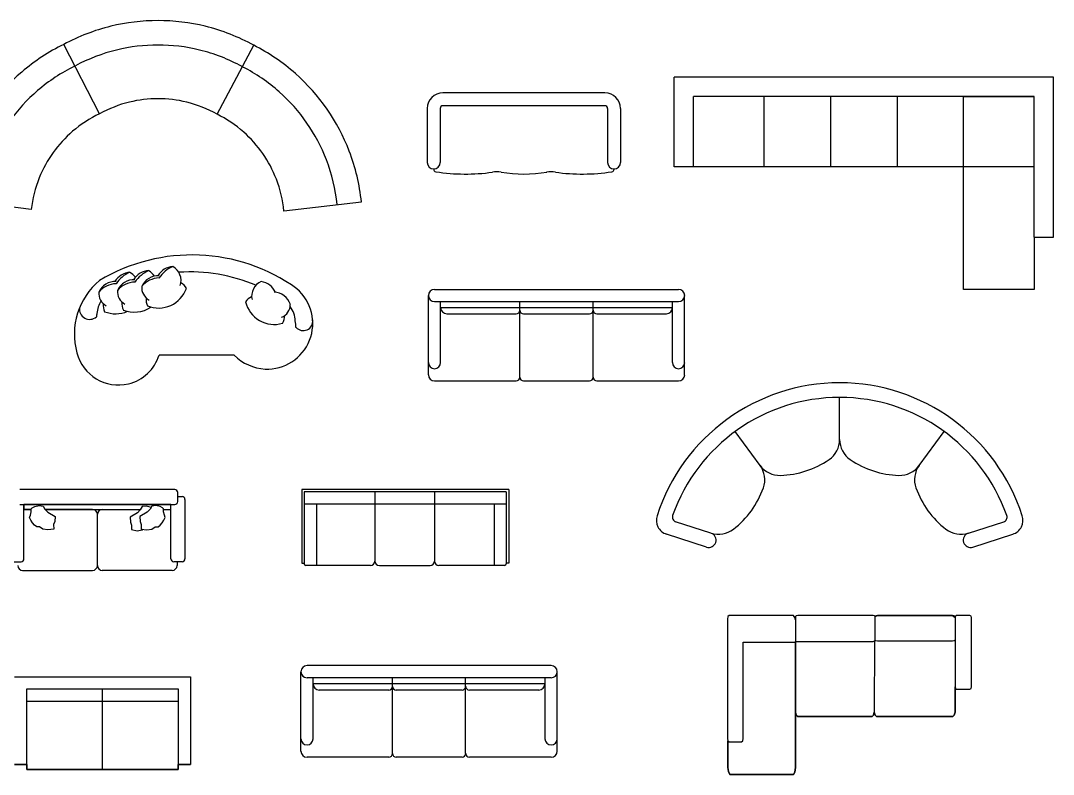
# Model space of a CAD drawing. Header units: inches. Extents: x -11553 to 7407, y 14270 to 31521.
# Drawn here: x -3337 to 7241, y 23779 to 31502 of the extents above; entities that cross this region are included whole.
import ezdxf

# ---------------------------------------------------------------- set-up
doc = ezdxf.new("R2010")
doc.units = ezdxf.units.IN
doc.header["$MEASUREMENT"] = 0
doc.layers.add('freecads.com', color=7, linetype='Continuous')

# ---------------------------------------------------------------- blocks, each defined once
blk = doc.blocks.new('A$C1369343D')
at = {"layer": 'freecads.com'}
for p, q in [((8621, 13041), (8256, 13753)), ((8621, 13041), (8256, 13753)), ((9826, 13038), (10203, 13744)), ((9826, 13038), (10203, 13743)), ((18392, 13417), (14508, 13417)), ((14508, 12498), (14508, 13417)), ((18392, 11778), (18392, 13417)), ((13799, 13256), (12138, 13256)), ((13799, 13123), (12138, 13123)), ((18194, 13219), (14706, 13219)), ((14706, 12498), (14706, 13219)), ((15427, 13219), (15427, 12498)), ((16109, 13219), (16109, 12498)), ((16791, 13219), (16791, 12498)), ((17473, 13175), (17473, 13219)), ((17473, 13219), (18194, 13219)), ((17473, 11241), (17473, 13175)), ((18194, 11778), (18194, 13219)), ((11979, 13097), (11979, 12543)), ((12111, 13097), (12111, 12543)), ((13826, 13097), (13826, 12543)), ((13959, 13097), (13959, 12543)), ((18194, 12499), (14508, 12498)), ((12045, 12477), (12045, 12473)), ((13892, 12477), (13892, 12473)), ((13892, 12477), (13892, 12473)), ((7923, 12060), (7129, 12165)), ((10510, 12046), (11304, 12138)), ((12053, 11242), (14553, 11242)), ((18194, 11241), (17473, 11241)), ((11990, 10492), (11990, 11180)), ((12053, 11117), (14553, 11117)), ((12115, 10492), (12115, 11117)), ((12928, 10342), (12928, 11117)), ((13678, 10342), (13678, 11117)), ((14490, 10492), (14490, 11117)), ((14615, 10492), (14615, 11180)), ((12115, 11055), (14490, 11055)), ((12178, 10992), (12890, 10992)), ((12965, 10992), (13640, 10992)), ((13715, 10992), (14428, 10992)), ((9233, 10570), (10002, 10570)), ((11990, 10367), (11990, 10492)), ((14615, 10367), (14615, 10492)), ((12053, 10305), (12890, 10305)), ((12965, 10305), (13640, 10305)), ((13715, 10305), (14553, 10305)), ((16203, 9704), (16203, 10135)), ((15388, 9439), (15134, 9787)), ((17018, 9439), (17272, 9787)), ((12813, 9193), (10693, 9193)), ((10693, 9193), (10693, 8438)), ((12813, 9193), (10693, 9193)), ((10693, 9193), (10693, 8438)), ((12788, 9168), (10718, 9168)), ((10718, 9168), (10718, 8431)), ((12788, 9168), (10718, 9168)), ((10718, 9168), (10718, 8431)), ((11443, 9168), (11443, 8459)), ((11443, 9168), (11443, 8459)), ((12053, 9168), (12053, 8459)), ((12053, 9168), (12053, 8459)), ((12788, 9168), (12788, 8431)), ((12788, 9168), (12788, 8431)), ((12813, 9193), (12813, 8438)), ((12813, 9193), (12813, 8438)), ((12788, 9043), (10718, 9043)), ((12788, 9043), (10718, 9043)), ((10843, 9043), (10843, 8413)), ((10843, 9043), (10843, 8413)), ((12663, 9043), (12663, 8413)), ((12663, 9043), (12663, 8413)), ((14333, 8923), (14332, 8923)), ((14885, 8745), (14523, 8862)), ((17521, 8745), (17883, 8862)), ((14839, 8602), (14429, 8734)), ((17567, 8602), (17977, 8734)), ((10693, 8438), (10718, 8438)), ((10693, 8438), (10718, 8438)), ((11397, 8413), (10735, 8413)), ((11397, 8413), (10735, 8413)), ((11488, 8413), (12007, 8413)), ((11488, 8413), (12007, 8413)), ((12770, 8413), (12098, 8413)), ((12770, 8413), (12098, 8413)), ((12813, 8438), (12788, 8438)), ((12813, 8438), (12788, 8438)), ((10685, 6637), (10685, 7325)), ((13247, 7387), (10747, 7387)), ((13310, 6637), (13310, 7325)), ((7752, 7274), (9552, 7274)), ((7752, 7274), (9552, 7274)), ((9552, 7274), (9552, 6374)), ((9552, 7274), (9552, 6374)), ((13247, 7262), (10747, 7262)), ((10810, 6637), (10810, 7262)), ((13185, 7200), (10810, 7200)), ((11622, 6487), (11622, 7262)), ((12372, 6487), (12372, 7262)), ((13185, 6637), (13185, 7262)), ((7877, 6374), (7877, 7149)), ((7877, 7149), (9427, 7149)), ((8652, 6324), (8652, 7149)), ((9427, 7149), (9427, 6374)), ((11585, 7137), (10872, 7137)), ((12335, 7137), (11660, 7137)), ((13122, 7137), (12410, 7137)), ((7877, 7024), (9427, 7024)), ((10685, 6512), (10685, 6637)), ((13310, 6512), (13310, 6637)), ((7877, 6374), (7752, 6374)), ((7752, 6374), (7877, 6374)), ((7877, 6324), (7877, 6374)), ((7877, 6374), (7877, 6324)), ((9552, 6374), (9427, 6374)), ((9427, 6374), (9427, 6324)), ((9427, 6374), (9552, 6374)), ((9427, 6324), (9427, 6374)), ((9427, 6324), (9427, 6374)), ((11585, 6450), (10747, 6450)), ((12335, 6450), (11660, 6450)), ((13247, 6450), (12410, 6450)), ((9427, 6324), (7877, 6324)), ((7877, 6324), (9427, 6324))]:
    blk.add_line(p, q, dxfattribs=at)
at = {"layer": 'freecads.com', "ltscale": 0.2}
for p, q in [((9393, 9191), (7807, 9191)), ((9423, 9068), (9423, 9161)), ((9423, 9120), (9467, 9120)), ((7807, 9038), (9393, 9038)), ((7848, 8482), (7848, 9038)), ((9352, 9038), (7848, 9038)), ((7848, 9038), (7848, 8988)), ((7923, 8993), (7933, 9005)), ((7923, 8962), (7923, 8993)), ((7933, 9005), (7959, 9019)), ((7959, 9019), (8002, 9028)), ((8002, 9028), (8043, 9022)), ((8043, 9022), (8062, 8990)), ((9058, 9016), (9039, 8983)), ((9099, 9021), (9058, 9016)), ((9142, 9012), (9099, 9021)), ((9157, 9022), (9139, 8990)), ((9149, 9008), (9142, 9012)), ((9199, 9028), (9157, 9022)), ((9242, 9019), (9199, 9028)), ((9267, 9005), (9242, 9019)), ((9278, 8993), (9267, 9005)), ((9278, 8962), (9278, 8993)), ((9352, 8988), (9352, 9038)), ((9352, 8482), (9352, 9038)), ((9497, 9090), (9497, 8482)), ((7848, 8988), (7923, 8988)), ((7923, 8988), (7848, 8988)), ((7905, 8906), (7914, 8928)), ((7919, 8877), (7905, 8906)), ((7914, 8928), (7923, 8962)), ((8062, 8990), (8091, 8961)), ((8550, 8988), (8064, 8988)), ((8064, 8988), (9042, 8988)), ((8091, 8961), (8166, 8914)), ((8166, 8914), (8163, 8863)), ((8600, 8413), (8600, 8938)), ((8600, 8413), (8600, 8938)), ((8650, 8988), (9042, 8988)), ((9010, 8954), (8934, 8908)), ((8934, 8908), (8938, 8856)), ((9039, 8983), (9010, 8954)), ((9109, 8961), (9034, 8914)), ((9034, 8914), (9037, 8863)), ((9139, 8990), (9109, 8961)), ((9278, 8988), (9352, 8988)), ((9278, 8988), (9352, 8988)), ((9286, 8928), (9278, 8962)), ((9281, 8877), (9295, 8906)), ((9295, 8906), (9286, 8928)), ((7936, 8851), (7919, 8877)), ((7957, 8827), (7936, 8851)), ((7979, 8811), (7957, 8827)), ((8008, 8811), (7979, 8811)), ((8041, 8784), (8008, 8811)), ((8093, 8777), (8041, 8784)), ((8153, 8787), (8093, 8777)), ((8163, 8863), (8151, 8834)), ((8151, 8834), (8153, 8787)), ((8938, 8856), (8950, 8827)), ((8950, 8827), (8948, 8781)), ((8948, 8781), (9008, 8770)), ((9037, 8863), (9049, 8834)), ((9049, 8834), (9048, 8787)), ((9048, 8787), (9108, 8777)), ((9060, 8777), (9068, 8784)), ((9108, 8777), (9159, 8784)), ((9159, 8784), (9192, 8811)), ((9192, 8811), (9221, 8811)), ((9221, 8811), (9243, 8827)), ((9243, 8827), (9264, 8851)), ((9264, 8851), (9281, 8877)), ((9008, 8770), (9060, 8777)), ((7733, 8452), (7818, 8452)), ((7834, 8363), (8550, 8363)), ((9366, 8363), (8650, 8363)), ((9467, 8452), (9382, 8452)), ((9416, 8452), (9416, 8413))]:
    blk.add_line(p, q, dxfattribs=at)
at = {"layer": 'freecads.com'}
for points in [[(18194, 11778), (18392, 11778)], [(18194, 11778), (18194, 11241)]]:
    blk.add_lwpolyline(points, dxfattribs=at)
for centre, radius, start, end in [((9221, 11960), 2036, 76.2568, 103.7432), ((9221, 11960), 2036, 103.7432, 118.2887), ((9221, 11960), 2036, 61.1538, 76.2568), ((9151, 11924), 2036, 116.081, 130.6265), ((9221, 11960), 1786, 103.7432, 118.2887), ((9221, 11960), 1786, 76.2568, 103.7432), ((9221, 11960), 1786, 61.1538, 76.2568), ((9279, 11929), 2036, 48.4772, 63.0227), ((9151, 11924), 2036, 130.6265, 158.1129), ((9151, 11924), 1786, 116.081, 130.6265), ((9279, 11929), 1786, 48.4772, 63.0227), ((9279, 11929), 2036, 20.9908, 48.4772), ((9151, 11924), 1786, 130.6265, 158.1129), ((9279, 11929), 1786, 20.9908, 48.4772), ((12138, 13097), 159, 90, 180), ((13799, 13097), 159, 0, 90), ((9221, 11960), 1236, 103.7432, 119.0035), ((9221, 11960), 1236, 76.2568, 103.7432), ((9221, 11960), 1236, 60.6629, 76.2568), ((12138, 13097), 26.5, 90, 180), ((13799, 13097), 26.5, 0, 90), ((9151, 11924), 1236, 115.3662, 130.6265), ((9279, 11929), 1236, 48.4772, 63.7375), ((9151, 11924), 1236, 130.6265, 158.1129), ((9279, 11929), 1236, 20.9908, 48.4772), ((9279, 11929), 2036, 5.8878, 20.9908), ((9279, 11929), 1786, 5.8878, 20.9908), ((12045, 12543), 66.3, 180, 0), ((13892, 12543), 66.3, 180, 0), ((9151, 11924), 1236, 158.1129, 173.7068), ((12071, 12473), 26.5, 180, 261.263), ((12368, 14401), 1977, 261.263, 278.0844), ((12691, 12128), 318, 81.9156, 98.0844), ((12969, 13816), 1392, 260.3616, 279.6384), ((13246, 12128), 318, 81.9156, 98.0844), ((13569, 14401), 1977, 261.9156, 278.737), ((13866, 12473), 26.5, 278.737, 0), ((9279, 11929), 1236, 5.397, 20.9908), ((9568, 9752), 1843, 54.312, 120.9323), ((9137, 11242), 193, 93.2271, 149.2733), ((9250, 11139), 320, 112.6487, 146.2628), ((9045, 11291), 164, 31.8911, 60.5191), ((9385, 11283), 193, 93.2271, 149.2733), ((9497, 11181), 320, 112.6487, 146.2628), ((9293, 11333), 164, 341.9791, 60.5191), ((9079, 10783), 715, 129.7838, 195.4005), ((8783, 11137), 186, 87.1833, 155.3787), ((8945, 11224), 193, 93.2271, 149.2733), ((9057, 11122), 320, 112.6487, 146.2628), ((8975, 11155), 186, 87.1833, 155.3787), ((8853, 11274), 164, 34.0517, 60.5191), ((9223, 11196), 186, 87.1833, 155.3787), ((9238, 11118), 241, 91.4802, 139.6525), ((9549, 9691), 1730, 67.0415, 93.7887), ((10344, 11172), 164, 113.5102, 192.0502), ((10248, 11132), 193, 24.756, 80.8022), ((8756, 11200), 142, 174.0183, 242.1439), ((8798, 11059), 241, 91.4802, 139.6525), ((8948, 11217), 142, 174.0183, 242.1439), ((8990, 11076), 241, 91.4802, 139.6525), ((9196, 11259), 142, 174.0183, 242.1439), ((9226, 11354), 303, 248.1969, 340.4909), ((9401, 11198), 123, 26.0235, 63.6217), ((10339, 10893), 467, 267.3778, 49.4225), ((10400, 11029), 186, 18.6506, 86.846), ((12053, 11180), 62.5, 90, 270), ((14553, 11180), 62.5, 270, 90), ((8875, 10977), 280, 148.5394, 176.1814), ((9026, 11103), 176, 176.6912, 204.4064), ((9274, 11145), 176, 176.6912, 204.4064), ((10223, 11049), 123, 110.4076, 148.0058), ((10413, 11186), 303, 193.5384, 285.8324), ((8521, 11040), 105, 171.0832, 310.4501), ((8834, 11086), 176, 176.6912, 204.4064), ((8786, 11295), 303, 248.1969, 293.6748), ((8978, 11312), 303, 248.1969, 304.0227), ((10434, 11088), 142, 291.8854, 0.011), ((10364, 10911), 263, 1.8554, 36.6671), ((12178, 11055), 62.5, 180, 270), ((12890, 11030), 37.5, 270, 0), ((12965, 11030), 37.5, 180, 270), ((13640, 11030), 37.5, 270, 0), ((13715, 11030), 37.5, 180, 270), ((14428, 11055), 62.5, 270, 0), ((8931, 10923), 343, 167.8032, 173.7904), ((10344, 10983), 176, 329.6229, 357.3381), ((10290, 10852), 343, 0.2389, 11.4549), ((10708, 10918), 98.2, 221.0221, 7.3318), ((8815, 10702), 439, 194.3887, 283.6208), ((8815, 10702), 439, 283.6208, 342.4939), ((10339, 10893), 467, 223.8386, 267.3778), ((12053, 10492), 62.5, 180, 0), ((14553, 10492), 62.5, 180, 0), ((12053, 10367), 62.5, 180, 270), ((14553, 10367), 62.5, 270, 0), ((12890, 10342), 37.5, 270, 0), ((12965, 10342), 37.5, 180, 270), ((13640, 10342), 37.5, 270, 0), ((13715, 10342), 37.5, 180, 270), ((16203, 8319), 1966, 17.9029, 162.0972), ((16203, 8319), 1816, 19.5252, 160.4749), ((15953, 9704), 250, 304.3772, 0), ((16453, 9704), 250, 180, 235.6229), ((15186, 9292), 250, 340.4257, 36.0486), ((15590, 9586), 250, 216.0486, 271.6715), ((15570, 10264), 928, 271.6715, 304.3772), ((16836, 10264), 928, 235.6229, 268.3286), ((16816, 9586), 250, 268.3286, 323.9515), ((17220, 9292), 250, 143.9515, 199.5743), ((14547, 9519), 928, 307.7201, 340.4257), ((17859, 9519), 928, 199.5743, 232.28), ((14475, 8877), 150, 162.0972, 252.0972), ((14539, 8909), 50, 160.4749, 252.0972), ((17868, 8909), 50, 287.9029, 19.5252), ((17931, 8877), 150, 287.9029, 17.9029), ((14962, 8983), 250, 252.0972, 307.7201), ((17445, 8983), 250, 232.28, 287.9029), ((14862, 8673), 75, 252.0972, 72.0972), ((17544, 8673), 75, 107.9029, 287.9029), ((10735, 8431), 17.6, 180, 270), ((10735, 8431), 17.6, 180, 270), ((11397, 8459), 45.5, 270, 0), ((11397, 8459), 45.5, 270, 0), ((11488, 8459), 45.5, 180, 270), ((11488, 8459), 45.5, 180, 270), ((12007, 8459), 45.5, 270, 0), ((12007, 8459), 45.5, 270, 0), ((12098, 8459), 45.5, 180, 270), ((12098, 8459), 45.5, 180, 270), ((12770, 8431), 17.6, 270, 0), ((12770, 8431), 17.6, 270, 0), ((10747, 7325), 62.5, 90, 270), ((13247, 7325), 62.5, 270, 90), ((10872, 7200), 62.5, 180, 270), ((13122, 7200), 62.5, 270, 0), ((11585, 7175), 37.5, 270, 0), ((11660, 7175), 37.5, 180, 270), ((12335, 7175), 37.5, 270, 0), ((12410, 7175), 37.5, 180, 270), ((10747, 6637), 62.5, 180, 0), ((13247, 6637), 62.5, 180, 0), ((10747, 6512), 62.5, 180, 270), ((11585, 6487), 37.5, 270, 0), ((11660, 6487), 37.5, 180, 270), ((12335, 6487), 37.5, 270, 0), ((12410, 6487), 37.5, 180, 270), ((13247, 6512), 62.5, 270, 0)]:
    blk.add_arc(centre, radius, start, end, dxfattribs=at)
at = {"layer": 'freecads.com', "ltscale": 0.2}
for centre, radius, start, end in [((9393, 9161), 30, 0, 90), ((9467, 9090), 30, 0, 90), ((9393, 9068), 30, 270, 0), ((8550, 8938), 50, 0, 90), ((8650, 8938), 50, 90, 180), ((7818, 8482), 30, 270, 0), ((9382, 8482), 30, 180, 270), ((9467, 8482), 30, 270, 0), ((7834, 8413), 50, 180, 270), ((8550, 8413), 50, 270, 0), ((8650, 8413), 50, 180, 270), ((9366, 8413), 50, 270, 0)]:
    blk.add_arc(centre, radius, start, end, dxfattribs=at)

msp = doc.modelspace()

# ---------------------------------------------------------------- linework, layer by layer
at = {"layer": 'freecads.com'}
for p, q in [((3907, 25396), (3902, 25370)), ((3907, 25396), (3902, 25370)), ((3919, 25408), (3907, 25396)), ((3919, 25407), (3907, 25396)), ((4580, 25408), (3919, 25407)), ((4580, 25408), (3919, 25408)), ((4593, 25385), (4580, 25408)), ((4593, 25385), (4580, 25408)), ((4606, 25403), (4600, 25396)), ((4607, 25403), (4600, 25396)), ((4607, 25403), (4600, 25396)), ((4600, 25396), (4600, 25362)), ((4600, 25396), (4600, 25142)), ((4600, 25396), (4600, 25362)), ((4623, 25407), (4606, 25403)), ((4623, 25407), (4607, 25403)), ((4623, 25407), (4607, 25403)), ((5394, 25407), (4623, 25407)), ((5394, 25407), (4623, 25407)), ((5394, 25407), (4623, 25407)), ((5409, 25403), (5394, 25407)), ((5410, 25403), (5394, 25407)), ((5410, 25403), (5394, 25407)), ((5417, 25396), (5409, 25403)), ((5417, 25396), (5410, 25403)), ((5417, 25396), (5410, 25403)), ((5417, 25396), (5440, 25407)), ((5424, 25403), (5417, 25396)), ((5417, 25154), (5417, 25396)), ((5417, 25154), (5417, 25396)), ((5440, 25407), (5424, 25403)), ((6209, 25407), (5440, 25407)), ((5440, 25407), (6209, 25407)), ((6224, 25403), (6209, 25407)), ((6209, 25407), (6234, 25386)), ((6232, 25396), (6224, 25403)), ((6234, 25386), (6232, 25396)), ((6238, 25401), (6234, 25386)), ((6238, 25401), (6234, 25386)), ((6250, 25407), (6238, 25401)), ((6250, 25407), (6238, 25401)), ((6386, 25407), (6250, 25407)), ((6386, 25407), (6250, 25407)), ((6398, 25401), (6386, 25407)), ((6398, 25401), (6386, 25407)), ((6402, 25386), (6398, 25401)), ((6402, 25386), (6398, 25401)), ((3902, 25370), (3902, 24148)), ((3902, 25370), (3902, 24148)), ((4600, 25362), (4593, 25385)), ((4600, 25373), (4593, 25385)), ((4600, 25362), (4600, 25373)), ((6234, 25386), (6234, 25365)), ((6234, 25386), (6234, 24417)), ((6234, 25365), (6234, 25154)), ((6402, 24675), (6402, 25386)), ((6402, 24675), (6402, 25386)), ((4064, 24148), (4064, 25132)), ((4064, 25132), (4595, 25132)), ((4595, 25132), (4600, 25142)), ((4600, 25142), (5396, 25142)), ((4600, 25142), (4600, 25142)), ((4600, 25142), (5396, 25142)), ((4600, 24417), (4600, 25142)), ((4600, 25142), (4600, 23850)), ((5396, 25142), (5409, 25147)), ((5396, 25142), (5409, 25147)), ((5409, 25147), (5406, 24417)), ((5409, 25147), (5417, 25154)), ((5409, 25147), (5417, 25154)), ((5417, 25154), (5409, 25147)), ((5423, 25147), (5417, 25154)), ((5440, 25143), (5423, 25147)), ((6209, 25143), (5440, 25143)), ((6224, 25147), (6209, 25143)), ((6234, 25154), (6224, 25147)), ((6234, 24417), (6234, 24675)), ((6234, 24675), (6238, 24660)), ((6234, 24417), (6234, 24675)), ((6234, 24675), (6238, 24660)), ((6238, 24660), (6250, 24653)), ((6238, 24660), (6250, 24653)), ((6250, 24653), (6386, 24653)), ((6250, 24653), (6386, 24653)), ((6386, 24653), (6398, 24660)), ((6386, 24653), (6398, 24660)), ((6398, 24660), (6402, 24675)), ((6398, 24660), (6402, 24675)), ((4602, 23858), (4600, 24417)), ((4600, 24417), (4607, 24386)), ((4606, 24389), (4600, 24417)), ((4600, 23850), (4600, 24417)), ((4600, 24417), (4606, 24389)), ((4622, 24372), (4606, 24389)), ((4606, 24389), (4622, 24372)), ((4607, 24386), (4622, 24372)), ((4622, 24372), (5384, 24372)), ((5384, 24372), (4622, 24372)), ((4622, 24372), (5384, 24372)), ((5384, 24372), (5399, 24386)), ((5399, 24386), (5384, 24372)), ((5384, 24372), (5399, 24386)), ((5399, 24386), (5406, 24417)), ((5406, 24417), (5399, 24386)), ((5399, 24386), (5406, 24417)), ((5406, 24417), (5413, 24389)), ((5406, 24417), (5414, 24386)), ((5414, 24386), (5406, 24417)), ((5413, 24389), (5430, 24372)), ((5414, 24386), (5430, 24372)), ((5430, 24372), (5414, 24386)), ((5430, 24372), (6210, 24372)), ((5430, 24372), (6210, 24372)), ((6210, 24372), (5430, 24372)), ((6210, 24372), (6226, 24386)), ((6210, 24372), (6226, 24386)), ((6226, 24386), (6210, 24372)), ((6226, 24386), (6234, 24417)), ((6226, 24386), (6234, 24417)), ((6234, 24417), (6226, 24386)), ((3902, 24148), (3907, 24122)), ((3902, 24148), (3907, 24122)), ((3907, 24122), (3907, 23850)), ((3907, 24122), (3919, 24111)), ((3907, 23850), (3907, 24122)), ((3907, 24122), (3907, 23842)), ((4048, 24111), (4059, 24122)), ((4059, 24122), (4064, 24148)), ((3919, 24111), (4048, 24111)), ((3907, 23850), (3914, 23802)), ((3913, 23807), (3907, 23850)), ((3907, 23842), (3913, 23807)), ((3927, 23779), (3913, 23807)), ((3913, 23807), (3927, 23779)), ((3914, 23802), (3927, 23779)), ((4580, 23779), (4593, 23802)), ((4593, 23802), (4580, 23779)), ((4580, 23779), (4593, 23802)), ((4593, 23802), (4602, 23858)), ((4600, 23850), (4593, 23802)), ((4593, 23802), (4600, 23850)), ((3927, 23779), (4580, 23779)), ((4580, 23779), (3927, 23779)), ((3927, 23779), (4580, 23779))]:
    msp.add_line(p, q, dxfattribs=at)

# ---------------------------------------------------------------- block references
msp.add_blockref('A$C1369343D', (-11151, 17506), dxfattribs=at)

doc.saveas('drawing.dxf')
